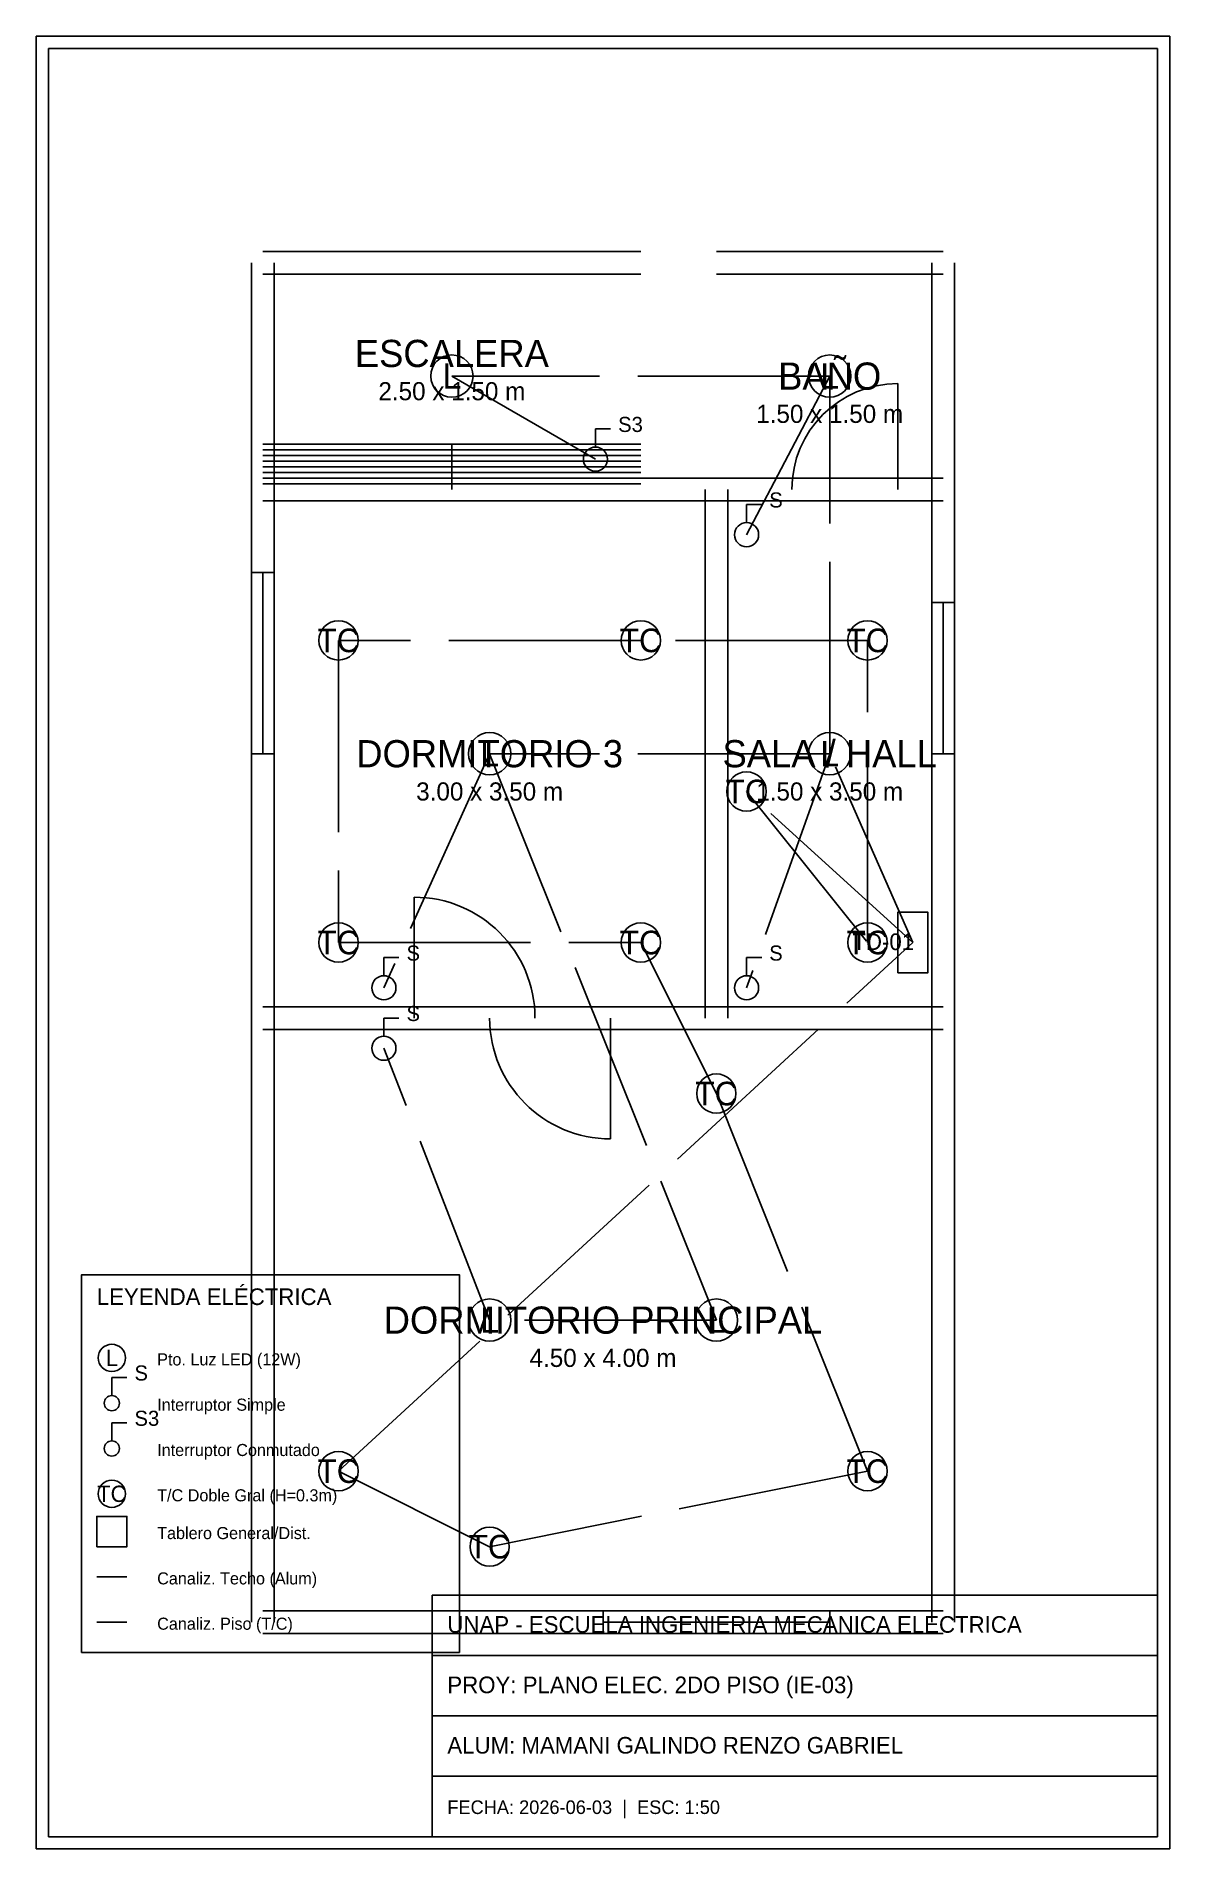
# Model space of a CAD drawing. Header units: metres. Extents: x -1.5 to 6, y -1.5 to 10.5.
import ezdxf
from ezdxf.enums import TextEntityAlignment as Align

# ---------------------------------------------------------------- set-up
doc = ezdxf.new("R2010")
doc.units = ezdxf.units.M
doc.linetypes.add('DASHED', pattern=[1.524, 1.27, -0.254])
for name, color, linetype in [('ELEC_ALUMBRADO', 3, 'Continuous'), ('ELEC_CONDUIT', 6, 'Continuous'), ('ELEC_TOMACORRIENTES', 6, 'Continuous'), ('ESCALERAS', 8, 'Continuous'), ('MARCO', 7, 'Continuous'), ('MUROS', 8, 'Continuous'), ('PUERTAS', 8, 'Continuous'), ('TEXTOS', 8, 'Continuous'), ('VENTANAS', 8, 'Continuous')]:
    doc.layers.add(name, color=color, linetype=linetype)

msp = doc.modelspace()

# ---------------------------------------------------------------- linework, layer by layer
at = {"layer": 'ELEC_ALUMBRADO', "color": 3}
for p, q in [((2.2, 7.78), (2.2, 7.9)), ((2.2, 7.9), (2.3, 7.9)), ((3.2, 7.28), (3.2, 7.4)), ((3.2, 7.4), (3.3, 7.4)), ((0.8, 4.28), (0.8, 4.4)), ((0.8, 4.4), (0.9, 4.4)), ((3.2, 4.28), (3.2, 4.4)), ((3.2, 4.4), (3.3, 4.4)), ((0.8, 3.88), (0.8, 4)), ((0.8, 4), (0.9, 4))]:
    msp.add_line(p, q, dxfattribs=at)
for centre, radius in [((1.25, 8.25), 0.14), ((3.75, 8.25), 0.14), ((2.2, 7.7), 0.08), ((3.2, 7.2), 0.08), ((1.5, 5.75), 0.14), ((3.75, 5.75), 0.14), ((0.8, 4.2), 0.08), ((3.2, 4.2), 0.08), ((0.8, 3.8), 0.08), ((1.5, 2), 0.14), ((3, 2), 0.14)]:
    msp.add_circle(centre, radius, dxfattribs=at)
at = {"layer": 'ELEC_CONDUIT', "color": 3, "linetype": 'DASHED'}
for p, q in [((3.75, 8.25), (1.25, 8.25)), ((1.25, 8.25), (2.2, 7.7)), ((3.75, 8.25), (3.2, 7.2)), ((3.75, 5.75), (3.75, 8.25)), ((1.5, 5.75), (0.8, 4.2)), ((3.75, 5.75), (1.5, 5.75)), ((1.5, 5.75), (3, 2)), ((3.75, 5.75), (3.2, 4.2)), ((4.3, 4.5), (3.75, 5.75)), ((1.5, 2), (0.8, 3.8)), ((3, 2), (1.5, 2))]:
    msp.add_line(p, q, dxfattribs=at)
at = {"layer": 'ELEC_CONDUIT', "color": 6, "linetype": 'DASHED'}
for p, q in [((2.5, 6.5), (0.5, 6.5)), ((0.5, 6.5), (0.5, 4.5)), ((4, 6.5), (2.5, 6.5)), ((4, 4.5), (4, 6.5)), ((4.3, 4.5), (3.2, 5.5)), ((3.2, 5.5), (4, 4.5)), ((0.5, 4.5), (2.5, 4.5)), ((0.5, 1), (4.3, 4.5)), ((2.5, 4.5), (3, 3.5)), ((3, 3.5), (4, 1)), ((1.5, 0.5), (0.5, 1)), ((4, 1), (1.5, 0.5))]:
    msp.add_line(p, q, dxfattribs=at)
at = {"layer": 'ELEC_TOMACORRIENTES', "color": 1}
msp.add_lwpolyline([(4.2, 4.3), (4.4, 4.3), (4.4, 4.7), (4.2, 4.7)], close=True, dxfattribs=at)
at = {"layer": 'ELEC_TOMACORRIENTES', "color": 6}
for centre in [(0.5, 6.5), (2.5, 6.5), (4, 6.5), (3.2, 5.5), (0.5, 4.5), (2.5, 4.5), (4, 4.5), (3, 3.5), (0.5, 1), (4, 1), (1.5, 0.5)]:
    msp.add_circle(centre, 0.13, dxfattribs=at)
at = {"layer": 'ESCALERAS', "color": 8}
for p, q in [((0, 7.8), (2.5, 7.8)), ((1.25, 7.5), (1.25, 7.8)), ((0, 7.7625), (1.25, 7.7625)), ((0, 7.725), (1.25, 7.725)), ((0, 7.6875), (1.25, 7.6875)), ((1.25, 7.7625), (2.5, 7.7625)), ((1.25, 7.725), (2.5, 7.725)), ((1.25, 7.6875), (2.5, 7.6875)), ((0, 7.65), (1.25, 7.65)), ((0, 7.6125), (1.25, 7.6125)), ((0, 7.575), (1.25, 7.575)), ((1.25, 7.65), (2.5, 7.65)), ((1.25, 7.6125), (2.5, 7.6125)), ((1.25, 7.575), (2.5, 7.575)), ((0, 7.5375), (1.25, 7.5375)), ((1.25, 7.5375), (2.5, 7.5375))]:
    msp.add_line(p, q, dxfattribs=at)
at = {"layer": 'MARCO', "color": 7}
for p, q in [((6, 10.5), (-1.5, 10.5)), ((-1.5, 10.5), (-1.5, -1.5)), ((6, -1.5), (6, 10.5)), ((5.92, 10.42), (-1.42, 10.42)), ((-1.42, 10.42), (-1.42, -1.42)), ((5.92, -1.42), (5.92, 10.42)), ((1.12, -1.42), (1.12, 0.18)), ((1.12, 0.18), (5.92, 0.18)), ((1.12, -0.22), (5.92, -0.22)), ((1.12, -0.62), (5.92, -0.62)), ((1.12, -1.02), (5.92, -1.02)), ((-1.42, -1.42), (5.92, -1.42)), ((-1.5, -1.5), (6, -1.5))]:
    msp.add_line(p, q, dxfattribs=at)
at = {"layer": 'MUROS', "color": 8}
for p, q in [((-0.075, 7.5), (-0.075, 9)), ((0, 9.075), (2.5, 9.075)), ((0.075, 7.5), (0.075, 9)), ((3, 9.075), (4.5, 9.075)), ((4.425, 7.5), (4.425, 9)), ((4.575, 7.5), (4.575, 9)), ((0, 8.925), (2.5, 8.925)), ((3, 8.925), (4.5, 8.925)), ((0, 7.575), (2.5, 7.575)), ((0, 7.575), (3, 7.575)), ((3, 7.575), (4.5, 7.575)), ((-0.075, 4), (-0.075, 7.5)), ((0.075, 4), (0.075, 7.5)), ((2.925, 4), (2.925, 7.5)), ((3.075, 4), (3.075, 7.5)), ((4.425, 4), (4.425, 7.5)), ((4.575, 4), (4.575, 7.5)), ((0, 7.425), (2.5, 7.425)), ((0, 7.425), (3, 7.425)), ((3, 7.425), (4.5, 7.425)), ((-0.075, 0), (-0.075, 4)), ((0, 4.075), (3, 4.075)), ((0, 4.075), (4.5, 4.075)), ((0.075, 0), (0.075, 4)), ((3, 4.075), (4.5, 4.075)), ((4.425, 0), (4.425, 4)), ((4.575, 0), (4.575, 4)), ((0, 3.925), (3, 3.925)), ((0, 3.925), (4.5, 3.925)), ((3, 3.925), (4.5, 3.925)), ((0, 0.075), (4.5, 0.075)), ((0, -0.075), (4.5, -0.075))]:
    msp.add_line(p, q, dxfattribs=at)
at = {"layer": 'PUERTAS', "color": 2}
for p, q in [((4.2, 7.5), (4.2, 8.2)), ((1, 4), (1, 4.8)), ((2.3, 4), (2.3, 3.2))]:
    msp.add_line(p, q, dxfattribs=at)
for centre, radius, start, end in [((4.2, 7.5), 0.7, 90, 180), ((1, 4), 0.8, 0, 90), ((2.3, 4), 0.8, 180, 270)]:
    msp.add_arc(centre, radius, start, end, dxfattribs=at)
at = {"layer": 'TEXTOS', "color": 3}
for p, q in [((-1, 1.5), (-1, 1.62)), ((-1, 1.62), (-0.9, 1.62)), ((-1, 1.2), (-1, 1.32)), ((-1, 1.32), (-0.9, 1.32))]:
    msp.add_line(p, q, dxfattribs=at)
at = {"layer": 'TEXTOS', "color": 3, "linetype": 'DASHED'}
msp.add_line((-1.1, 0.3), (-0.9, 0.3), dxfattribs=at)
at = {"layer": 'TEXTOS', "color": 6, "linetype": 'DASHED'}
msp.add_line((-1.1, 0), (-0.9, 0), dxfattribs=at)
at = {"layer": 'TEXTOS', "color": 8}
msp.add_lwpolyline([(-1.2, -0.2), (1.3, -0.2), (1.3, 2.3), (-1.2, 2.3)], close=True, dxfattribs=at)
at = {"layer": 'TEXTOS', "color": 1}
msp.add_lwpolyline([(-1.1, 0.5), (-0.9, 0.5), (-0.9, 0.7), (-1.1, 0.7)], close=True, dxfattribs=at)
at = {"layer": 'TEXTOS', "color": 3}
for centre, radius in [((-1, 1.75), 0.09), ((-1, 1.45), 0.05), ((-1, 1.15), 0.05)]:
    msp.add_circle(centre, radius, dxfattribs=at)
at = {"layer": 'TEXTOS', "color": 6}
msp.add_circle((-1, 0.85), 0.09, dxfattribs=at)
at = {"layer": 'VENTANAS', "color": 4}
for p, q in [((0.075, 6.95), (-0.075, 6.95)), ((-0.075, 6.95), (-0.075, 5.75)), ((0, 5.75), (0, 6.95)), ((0.075, 5.75), (0.075, 6.95)), ((4.575, 6.75), (4.425, 6.75)), ((4.425, 6.75), (4.425, 5.75)), ((4.5, 5.75), (4.5, 6.75)), ((4.575, 5.75), (4.575, 6.75)), ((-0.075, 5.75), (0.075, 5.75)), ((4.425, 5.75), (4.575, 5.75)), ((3.75, 0.075), (2.25, 0.075)), ((2.25, 0.075), (2.25, -0.075)), ((2.25, 0), (3.75, 0)), ((3.75, -0.075), (3.75, 0.075)), ((2.25, -0.075), (3.75, -0.075))]:
    msp.add_line(p, q, dxfattribs=at)

# ---------------------------------------------------------------- texts
at = {"layer": 'ELEC_ALUMBRADO', "color": 3}
for p in [(1.25, 8.25), (3.75, 8.25), (1.5, 5.75), (3.75, 5.75), (1.5, 2), (3, 2)]:
    msp.add_text('L', height=0.168, dxfattribs=at).set_placement(p, align=Align.MIDDLE_CENTER)
for s, p in [('S3', (2.35, 7.88)), ('S', (3.35, 7.38)), ('S', (0.95, 4.38)), ('S', (3.35, 4.38)), ('S', (0.95, 3.98))]:
    msp.add_text(s, height=0.1, dxfattribs=at).set_placement(p)
at = {"layer": 'ELEC_TOMACORRIENTES', "color": 6}
for p in [(0.5, 6.5), (2.5, 6.5), (4, 6.5), (3.2, 5.5), (0.5, 4.5), (2.5, 4.5), (4, 4.5), (3, 3.5), (0.5, 1), (4, 1), (1.5, 0.5)]:
    msp.add_text('TC', height=0.156, dxfattribs=at).set_placement(p, align=Align.MIDDLE_CENTER)
at = {"layer": 'ELEC_TOMACORRIENTES', "color": 1}
msp.add_text('TD-01', height=0.11, dxfattribs=at).set_placement((3.9, 4.45))
at = {"layer": 'TEXTOS', "color": 8}
for s, height, p in [('ESCALERA', 0.18, (1.25, 8.4)), ('BAÑO', 0.18, (3.75, 8.25)), ('2.50 x 1.50 m', 0.12, (1.25, 8.15)), ('1.50 x 1.50 m', 0.12, (3.75, 8)), ('DORMITORIO 3', 0.18, (1.5, 5.75)), ('SALA / HALL', 0.18, (3.75, 5.75)), ('3.00 x 3.50 m', 0.12, (1.5, 5.5)), ('1.50 x 3.50 m', 0.12, (3.75, 5.5)), ('DORMITORIO PRINCIPAL', 0.18, (2.25, 2)), ('4.50 x 4.00 m', 0.12, (2.25, 1.75))]:
    msp.add_text(s, height=height, dxfattribs=at).set_placement(p, align=Align.MIDDLE_CENTER)
at = {"layer": 'TEXTOS', "color": 7}
for s, height, p in [('LEYENDA ELÉCTRICA', 0.11, (-1.1, 2.1)), ('Pto. Luz LED (12W)', 0.08, (-0.7, 1.7)), ('Interruptor Simple', 0.08, (-0.7, 1.4)), ('Interruptor Conmutado', 0.08, (-0.7, 1.1)), ('T/C Doble Gral (H=0.3m)', 0.08, (-0.7, 0.8)), ('Tablero General/Dist.', 0.08, (-0.7, 0.55)), ('Canaliz. Techo (Alum)', 0.08, (-0.7, 0.25)), ('Canaliz. Piso (T/C)', 0.08, (-0.7, -0.05)), ('UNAP - ESCUELA INGENIERIA MECANICA ELECTRICA', 0.11, (1.22, -0.07)), ('PROY: PLANO ELEC. 2DO PISO (IE-03)', 0.11, (1.22, -0.47)), ('ALUM: MAMANI GALINDO RENZO GABRIEL', 0.11, (1.22, -0.87)), ('FECHA: 2026-06-03  |  ESC: 1:50', 0.09, (1.22, -1.27))]:
    msp.add_text(s, height=height, dxfattribs=at).set_placement(p)
at = {"layer": 'TEXTOS', "color": 3}
msp.add_text('L', height=0.108, dxfattribs=at).set_placement((-1, 1.75), align=Align.MIDDLE_CENTER)
for s, p in [('S', (-0.85, 1.6)), ('S3', (-0.85, 1.3))]:
    msp.add_text(s, height=0.1, dxfattribs=at).set_placement(p)
at = {"layer": 'TEXTOS', "color": 6}
msp.add_text('TC', height=0.108, dxfattribs=at).set_placement((-1, 0.85), align=Align.MIDDLE_CENTER)

doc.saveas('drawing.dxf')
